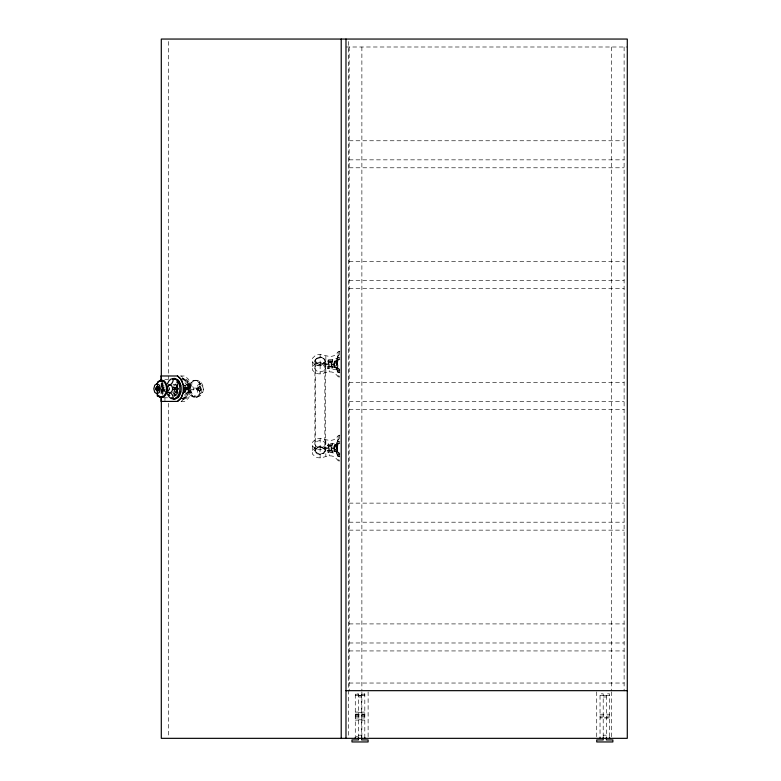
<?xml version="1.0" encoding="UTF-8"?>
<svg xmlns="http://www.w3.org/2000/svg" width="781" height="781" viewBox="0 0 781 781"><rect width="100%" height="100%" fill="white"/><g stroke="black" fill="none" stroke-linecap="round" stroke-linejoin="round"><path stroke-width="0.59" stroke-dasharray="3.9 2.93" d="M173.88 385.755L173.831 392.277M199.711 389.016C195.787 389.826 196.861 387.766 200.326 388.538L197.222 389.172M190.72 387.298L192.585 382.26L194.235 380.786L196.099 380.269L197.974 380.786C202.787 384.467 202.787 393.087 197.974 396.768C186.259 400.878 184.072 379.439 196.099 380.269A6.56 5.028 -90 0 1 200.043 383.686A14.468 11.08 90 0 0 199.546 386.546L200.951 387.659L200.951 389.885L199.711 390.998L198.394 390.11L198.198 388.011A2.226 1.435 -90 0 1 199.916 386.624A2.226 1.435 -90 0 1 200.951 389.163L200.034 390.871M183.886 399.111L186.161 398.486C192.009 394.014 192.009 383.539 186.161 379.068L182.422 378.443L185.751 379.83C190.047 384.789 190.047 392.765 185.751 397.724L182.422 399.111L183.886 399.111L184.228 396.231M187.606 384.994L186.874 384.018L188.143 385.765L187.606 384.281M338.046 356.097C337.041 360.373 336.65 353.647 339.95 356.097L337.958 355.804M338.046 440.064C337.041 444.34 336.65 437.604 339.95 440.064L337.958 439.771M337.382 370.633C339.657 374.597 335.049 369.813 338.515 370.887M337.382 454.591C339.657 458.564 335.049 453.781 338.515 454.854M185.038 391.691L184.628 392.326L185.234 391.691L185.038 389.719M197.281 390.451L198.003 385.873L197.378 388.645M176.233 386.195L175.784 388.772L176.672 393.936M164.127 386.82L163.825 389.455L164.684 391.769M177.746 385.297L177.746 392.257M188.338 388.098L189.871 384.867L188.631 386.82M189.236 390.734L187.996 392.687C190.056 390.568 190.056 386.985 187.996 384.867L189.236 386.82M176.574 392.179L177.502 388.694L176.574 385.209M184.667 392.179L185.595 388.694L184.667 385.209M198.208 388.538L199.419 388.538M177.59 386.868L177.072 388.694L177.59 390.52M185.117 391.691L184.785 392.277L185.263 391.691M334.112 361.769L337.109 360.656L337.08 367.958L334.092 366.855L334.112 361.769L337.109 360.656M334.112 445.57L337.109 444.467L337.08 451.769L334.092 450.657L334.112 445.57L337.109 444.467M178.283 383.266L177.131 385.726L177.131 391.818M336.65 358.538L337.919 358.538L337.919 363.555L337.285 364.005L334.58 362.774L327.542 361.925L327.542 360.168L328.362 359.592L332.501 359.592L336.65 358.538L336.65 360.295L334.698 361.056L327.542 361.925M336.65 360.295L337.919 360.295M337.919 368.281L337.285 368.73L334.483 367.47L327.542 366.65L334.6 365.801L337.285 364.571L337.919 365.02L337.734 370.194L336.65 369.882L336.65 368.281M314.889 450.93L316.422 448.314L320.122 447.23L323.822 448.314L325.355 450.93L323.822 453.546L320.122 454.63L316.422 453.546L314.889 450.93L314.928 360.217L316.852 357.737L320.698 356.946L324.203 358.303L325.326 361.017L325.355 450.93L323.402 453.41L319.556 454.2L316.041 452.843L314.928 450.12L316.852 447.64L320.698 446.849L324.203 448.206L325.326 450.93M337.919 445.766L337.285 446.215L334.483 444.955L327.542 444.135L334.6 443.286L337.285 442.056L337.919 442.505L337.919 447.367L337.285 447.816L334.483 446.556L328.362 446.312L327.542 445.736L327.542 444.135M173.607 395.303L175.666 394.756M174.69 393.936L173.978 395.049L174.69 396.162L175.618 395.049L174.69 393.936L175.403 395.049L174.69 396.162M174.192 395.049L174.905 393.936M175.676 395.303L176.34 394.268M175.989 395.303L176.34 394.756L176.691 395.303M184.521 395.264L185.624 393.663L188.67 391.769M164.108 385.697L161.628 386.488L163.932 386.488L163.219 388.704L163.932 390.92L166.421 391.457M315.397 360.256L317.145 358.001L320.64 357.278L323.832 358.518L324.847 360.988L324.847 450.891L323.1 453.146L319.605 453.868L316.412 452.629L315.397 450.159L315.397 360.256L316.412 362.726L319.605 363.966L323.1 363.243L324.847 360.988M325.326 361.017L323.402 363.507L319.556 364.297L316.041 362.931L314.928 360.217M315.397 450.159L317.145 447.904L320.64 447.181L323.832 448.421L324.847 450.891M339.95 351.206L338.603 351.382L335.43 354.857C328.791 359.377 322.114 352.104 315.339 355.511L312.38 358.391L312.38 370.028L315.339 372.908C321.997 376.422 328.098 368.993 334.795 373.191L338.603 377.038L339.95 377.213M339.95 359.28L338.603 359.455L335.43 362.94C328.791 367.451 322.114 360.178 315.339 363.595L312.38 366.465M339.95 435.163L338.603 435.349L335.43 438.824C328.791 443.344 322.114 436.071 315.339 439.478L312.38 442.358L312.38 453.995L315.339 456.865C321.997 460.39 328.098 452.96 334.795 457.158L338.603 461.005L339.95 461.18M339.95 443.247L338.603 443.423L335.43 446.908C328.791 451.418 322.114 444.145 315.339 447.552L312.38 450.432M199.624 390.998L200.776 389.885L199.585 390.998L200.034 386.683M176.652 385.043L177.189 384.525M181.29 401.414L185.009 397.939L187.137 392.072L187.137 385.326L185.009 379.459L181.29 375.983M182.608 398.632L186.884 396.748L189.178 391.818L189.178 385.726L191.677 385.101C193.893 386.79 193.893 390.764 191.677 392.452L186.2 392.452C183.984 390.764 183.984 386.79 186.2 385.101L190.808 384.867A6.56 5.028 -90 0 1 195.133 380.269L196.997 380.786C201.81 384.467 201.81 393.087 196.997 396.768L195.133 397.275L193.258 396.768C188.446 393.087 188.446 384.467 193.258 380.786L195.133 380.269M173.88 391.691L175.159 388.704L174.3 386.732M198.501 389.016L198.794 390.48M328.733 361.671L328.733 362.179L331.495 361.925L328.733 361.671L328.733 366.904L331.495 366.65L331.495 361.925M336.65 369.882L327.542 368.251L334.6 367.402L337.285 366.172L337.919 366.621M337.919 361.798L337.285 362.247L334.58 361.017L327.542 360.168M327.542 445.736L334.6 444.887L337.285 443.657L337.919 444.106M328.733 445.482L328.733 445.98L331.495 445.736L328.733 445.482L328.733 450.705L331.495 450.461L331.495 445.736M327.542 450.461L334.698 449.583L337.285 448.382L337.919 448.831L337.919 453.839L337.285 454.288L334.58 453.058L327.542 452.209L327.542 450.461L334.58 451.301L337.285 452.541L337.919 452.082M327.542 452.209L334.698 451.34L337.285 450.129L337.919 450.578M172.972 384.789L173.763 384.281M172.747 392.609L174.329 393.624L176.789 392.179L177.717 388.694L176.789 385.209M199.711 386.546L198.296 388.538L198.198 388.011M334.356 361.984L337.08 363.233L334.414 361.993L334.092 366.855M334.356 445.795L337.08 447.044L334.414 445.795L334.092 450.657M187.918 392.452L187.469 392.697L188.494 390.529L188.289 391.388L188.602 388.05L187.206 384.691L188.67 385.775M180.362 380.337L183.154 378.922L186.884 380.806L189.178 385.726M182.422 398.632L186.151 396.748L188.446 391.818L188.446 385.726L186.151 380.806L182.422 378.922M320.122 364.551L316.422 365.635L314.889 368.251L316.422 370.868L320.122 371.951L323.822 370.868L325.355 368.251L323.822 365.635L320.122 364.551L320.122 354.408M320.122 365.157L323.822 364.073L325.355 361.457L323.822 358.84L320.122 357.757L316.422 358.84L314.889 361.457L316.422 364.073L320.122 365.157L320.122 374.001M320.122 447.835L323.822 446.752L325.355 444.135L323.822 441.519L320.122 440.435L316.422 441.519L314.889 444.135L316.422 446.752L320.122 447.835L320.122 457.969M336.845 365.235L334.112 366.494L337.109 365.381L336.845 360.51M336.845 449.046L334.112 450.295L337.109 449.192L336.845 444.321M182.647 378.785L183.886 378.443L184.228 381.323M337.382 357.786L338.515 357.532M337.382 441.753L338.515 441.49M197.359 396.933C206.028 395.303 204.983 380.659 196.099 380.269M337.958 372.615L339.95 372.312L338.046 372.312M337.958 456.573L339.95 456.28L338.046 456.28M339.95 369.14L338.603 368.964L334.795 365.108C328.098 360.92 321.997 368.349 315.339 364.825L312.38 361.945M339.95 453.107L338.603 452.921L334.795 449.075C328.098 444.887 321.997 452.306 315.339 448.792L312.38 445.912M345.983 46.997L627.289 46.997M349.166 140.765L624.117 140.765M349.166 159.841L624.117 159.841M349.166 167.788L624.117 167.788M349.166 261.557L624.117 261.557M349.166 280.623L624.117 280.623M349.166 288.57L624.117 288.57M337.08 357.532L339.95 357.532M337.08 370.887L339.95 370.887M180.274 375.983L184.941 375.983L188.66 379.459L190.789 385.326L190.789 392.072L188.66 397.939L184.941 401.414L180.274 401.414M182.608 378.922L183.154 378.922M164.84 379.586L168.491 379.595M349.166 382.339L624.117 382.339M173.802 385.082L178.117 385.043M183.291 385.716L185.263 385.716L184.628 385.082L185.117 385.716M173.206 387.61L178.995 387.61M184.57 387.61L188.348 387.61L188.348 389.944L184.57 389.944M161.628 387.766L163.932 387.766M185.263 387.679L184.209 388.704L184.863 389.719M173.411 387.923L179.2 387.923M184.726 387.923L188.143 387.923L188.143 389.621L184.726 389.621M159.685 388.089L165.416 388.089M187.049 388.089L196.744 388.089L196.744 389.465L187.049 389.465M197.066 388.86L198.11 388.86M161.852 389.465L165.416 389.465M161.628 389.631L163.932 389.631M173.411 389.621L179.2 389.621M173.206 389.944L178.995 389.944M163.932 390.92L161.628 390.92L164.215 391.711M199.711 390.998L199.546 390.998A2.226 1.435 -90 0 1 198.394 390.11M178.068 392.326L173.265 392.326L178.117 392.355M174.329 393.624L172.874 392.54M175.666 394.268L173.958 394.268L174.622 395.303M163.688 397.812L168.901 397.783M349.166 401.414L624.117 401.414M349.166 409.361L624.117 409.361M337.08 441.49L339.95 441.49M337.08 454.854L339.95 454.854M349.166 503.13L624.117 503.13M349.166 522.196L624.117 522.196M349.166 530.143L624.117 530.143M349.166 623.912L624.117 623.912M349.166 642.988L624.117 642.988M349.166 650.934L624.117 650.934M349.166 683.033L624.117 683.033M355.277 694.202L358.459 694.202M361.632 694.202L364.815 694.202M358.459 695.432L361.632 695.432M603.205 695.432L606.388 695.432M355.277 695.529L358.459 695.529M361.632 695.529L364.815 695.529M600.033 695.529L603.205 695.529M606.388 695.529L609.57 695.529M358.459 695.764L361.632 695.764M358.459 696.994L361.632 696.994M603.205 696.994L606.388 696.994M355.277 712.096L358.459 712.096M361.632 712.096L364.815 712.096M358.459 712.379L361.632 712.379M355.277 714.176L364.815 714.176M355.277 714.215L364.815 714.215M600.033 714.215L609.57 714.215M355.277 715.728L364.815 715.728M600.033 716.089L609.57 716.089M355.277 716.46L364.815 716.46M355.277 717.973L364.815 717.973M358.459 719.809L361.632 719.809M355.277 720.092L358.459 720.092M361.632 720.092L364.815 720.092M358.459 735.185L361.632 735.185M603.205 735.185L606.388 735.185M356.068 736.659L357.659 736.659M334.356 366.709L337.08 367.958M334.356 450.52L337.08 451.769M187.918 385.101L185.624 383.891L184.521 382.28M194.479 395.723L196.304 396.231M180.362 397.217L183.154 398.632M187.206 384.691L188.289 385.433L187.557 384.935M331.495 366.65L328.733 366.396L328.733 366.904M331.495 450.461L328.733 450.207L328.733 450.705M165.982 392.14L163.698 390.422L163.698 386.985M199.428 381.323L200.024 381.831M188.338 389.455L189.197 391.769L190.808 392.687A6.56 5.028 -90 0 0 195.133 397.275M176.652 392.355L177.638 393.292M185.263 385.716L184.785 385.121L185.038 387.679M189.197 391.769L189.871 392.687L188.631 390.734M187.42 381.968L188.201 383.159M173.958 394.756L174.905 396.162M177.551 394.288L176.399 391.818L176.399 385.726M190.72 390.256L192.585 395.293L196.099 397.275A6.56 5.028 90 0 0 200.043 393.858L202.357 392.374L203.314 388.772L202.357 385.179L200.043 383.686L197.73 385.179L196.773 388.772L197.73 392.374L200.043 393.858A14.468 11.08 -90 0 1 199.546 390.998A2.226 1.435 90 0 0 200.951 389.163M624.117 46.997L624.117 690.98M611.396 46.997L611.396 690.668M611.396 691.859L611.396 738.338M609.57 736.659L609.57 693.84L606.388 693.84L606.388 736.756M603.205 736.756L603.205 693.84L600.033 693.84L600.033 736.659M596.723 691.859L596.723 738.338M368.115 691.859L368.115 738.338M364.815 737.977L364.815 693.84L361.632 693.84L361.632 737.977M361.876 46.997L361.876 690.668M361.876 691.859L361.876 738.338M358.459 737.84L358.459 693.84L355.277 693.84L355.277 737.977M349.166 46.997L349.166 690.98M348.472 41.491L348.472 737.127M339.364 351.206L339.364 359.28M339.364 369.14L339.364 377.213M339.364 435.163L339.364 443.247M339.364 453.107L339.364 461.18M338.144 351.84L338.144 359.924M338.144 368.495L338.144 376.579M338.144 435.808L338.144 443.881M338.144 452.463L338.144 460.536M337.285 358.089L337.285 359.846M337.285 368.73L337.285 370.331M337.285 446.215L337.285 447.816M337.285 448.382L337.285 450.129M336.982 360.871L336.982 367.705M336.982 444.682L336.982 451.516M336.718 360.539L336.718 368.036M336.65 442.505L336.65 444.106M336.718 444.35L336.718 451.848M336.65 452.082L336.65 453.839M334.483 361.837L334.483 366.738M334.483 445.648L334.483 450.539M334.219 361.505L334.219 367.07M334.219 445.316L334.219 450.871M332.501 359.592L332.501 361.349M332.501 449.876L332.501 451.633M332.267 360.744L332.267 362.501M332.296 366.074L332.296 367.675M332.296 443.559L332.296 445.16M332.267 451.037L332.267 452.785M332.052 360.744L332.052 362.501M332.052 366.074L332.052 368.827M332.052 443.559L332.052 446.312M332.052 451.037L332.052 452.795M331.144 361.671L331.144 366.904M331.144 445.482L331.144 450.705M329.24 363.809L329.24 371.893M329.24 447.777L329.24 455.85M328.362 359.592L328.362 368.827M328.362 443.559L328.362 452.795M327.542 366.65L327.542 368.251M325.843 356.068L325.843 372.342M325.843 440.035L325.843 456.309M320.122 438.375L320.122 447.23M196.548 388.089L196.548 389.465M187.255 388.089L187.255 389.465M187.049 387.923L187.049 389.621M186.844 387.61L186.844 389.944M185.204 385.043L185.204 392.355M177.082 387.464L177.082 389.944M174.71 387.61L174.71 389.944M174.505 387.923L174.505 389.621M168.55 41.491L168.55 378.951M168.55 403.318L168.55 737.127M164.947 397.783L164.947 401.414M162.985 383.237L162.985 395.381M162.497 380.806L162.497 395.381M162.399 383.227L162.399 395.381M161.296 382.602L161.316 395.352M161.159 383.246L161.032 395.352M177.56 387.825L176.945 388.772L177.56 389.729L178.166 388.772L177.56 387.825M178.048 387.825L177.433 388.772L178.048 389.729L178.654 388.772L178.048 387.825M187.245 387.825L186.63 388.772L187.245 389.729L187.86 388.772L187.245 387.825M187.733 387.825L187.118 388.772L187.733 389.729L188.348 388.772L187.733 387.825M177.902 391.691L173.411 391.691L177.902 391.681M609.57 717.846L600.033 717.846L609.57 717.973M200.776 387.659L199.585 386.546L200.776 387.659"/><path stroke-width="1.17" d="M169.282 389.69L169.282 387.893M156.259 389.67L156.229 388.011A2.226 1.435 -90 0 1 157.947 386.624A2.226 1.435 -90 0 1 158.982 389.163A2.226 1.435 90 0 1 157.908 390.939A2.226 1.435 90 0 1 156.425 390.11L157.577 390.998L158.982 389.163M157.401 389.016L157.196 388.538M169.506 393.263L169.536 392.716M168.628 390.09L168.198 391.252M157.108 388.538L158.094 388.538M158.328 388.538L155.975 388.538L156.444 387.122L157.577 386.546L157.489 390.998A14.468 11.08 90 0 1 157.069 393.858A6.56 5.028 90 0 0 161.013 397.275L163.854 396.768C168.667 393.087 168.667 384.467 163.854 380.786L161.013 380.269L157.498 382.26M180.714 391.818L178.41 396.748L175.618 398.164M155.975 388.538L156.229 388.011M167.476 383.608L168.96 380.864L170.951 379.068L174.69 378.443L178.009 379.83C182.305 384.789 182.305 392.765 178.009 397.724L174.69 399.111L170.951 398.486L168.96 396.689L167.476 393.946M168.218 395.313L168.911 394.395L169.692 395.586M178.234 382.231L177.521 383.159L176.74 381.968M177.424 401.414L181.133 397.939L183.271 392.072L183.271 385.326L181.133 379.459L177.424 375.983M159.295 381.528L161.989 380.269A6.56 5.028 -90 0 1 164.674 381.714M157.401 390.998L158.641 389.885L158.641 387.659L157.401 386.546M168.823 385.443L169.194 385.101C172.123 384.496 173.47 381.177 173.226 378.443L175.491 379.068C181.348 383.539 181.348 394.014 175.5 398.486L173.226 399.111C173.47 396.367 172.123 393.058 169.194 392.452M174.554 384.838L175.852 384.281M172.474 379.371L174.69 378.443M161.032 375.983L177.638 375.983L181.358 379.459L183.486 385.326L183.486 392.072L181.358 397.939L177.638 401.414L161.032 401.414L161.159 396.563M173.958 378.922L174.69 378.922M168.179 384.867L170.922 385.101C173.138 386.79 173.138 390.764 170.922 392.452L167.241 392.687M156.141 388.86L157.186 388.86M158.621 389.016L156.132 389.172M158.397 389.172L155.995 389.172L156.483 390.48M345.983 690.668L627.289 690.668M160.818 381.323L162.633 381.831M171.371 397.724L174.69 399.111M157.088 395.723L157.684 396.231M159.295 396.026L160.115 396.768M157.498 395.293L159.139 396.768L161.013 397.275L162.878 396.768C167.7 393.087 167.7 384.467 162.878 380.786L161.013 380.269A6.56 5.028 -90 0 0 157.069 383.686L154.765 385.179L153.808 388.772L154.765 392.374L157.069 393.858L159.383 392.374L160.339 388.772L159.383 385.179L157.069 383.686A14.468 11.08 90 0 1 157.577 386.546M168.198 386.302L168.481 386.82M178.41 380.806L180.714 385.726M609.57 737.489L609.57 738.338M606.388 737.489L606.388 739.929L612.87 739.929L612.87 741.95L596.723 741.95L596.723 739.929L603.205 739.929L603.205 737.489M600.033 737.489L600.033 738.338M364.815 737.489L364.815 738.338M361.632 737.489L361.632 739.929L368.115 739.929L368.115 741.95L351.967 741.95L351.967 739.929L358.459 739.929L358.459 737.489M355.277 737.489L355.277 738.338M345.983 39.05L345.983 738.338M341.219 39.05L341.219 738.338M161.335 380.825L161.296 39.05L627.289 39.05L627.289 738.338L161.296 738.338L161.335 396.563M161.159 375.983L161.111 380.825M163.414 396.816A6.56 5.028 -90 0 1 161.989 397.275"/></g></svg>
